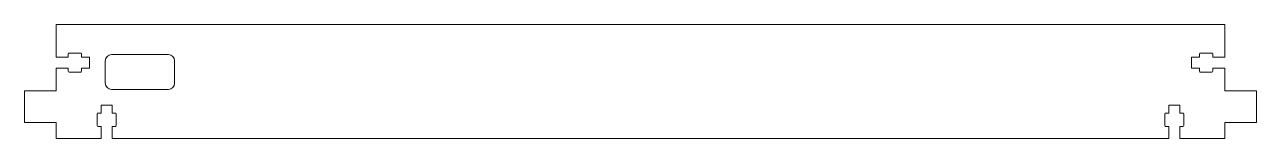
# Model space of a CAD drawing. Header units: millimetres. Extents: x -195 to 195, y -18 to 18.
import ezdxf

# ---------------------------------------------------------------- set-up
doc = ezdxf.new("R2010")
doc.units = ezdxf.units.MM

msp = doc.modelspace()

# ---------------------------------------------------------------- linework, layer by layer
at = {"color": 7, "linetype": 'Continuous', "lineweight": 15}
for p, q in [((-185, 18), (185, 18)), ((-185, 7.75), (-185, 18)), ((185, 7.75), (185, 18)), ((-181.2, 7.75), (-181.2, 8.75)), ((-180.95, 9), (-177.25, 9)), ((-177, 8.75), (-177, 7.75)), ((-149.5, 8.5), (-167.5, 8.5)), ((177, 8.75), (177, 7.75)), ((180.95, 9), (177.25, 9)), ((181.2, 7.75), (181.2, 8.75)), ((-185, 7.75), (-181.2, 7.75)), ((-181.2, 4.25), (-185, 4.25)), ((-185, -3), (-185, 4.25)), ((-181.2, 3.25), (-181.2, 4.25)), ((-177, 7.75), (-174.5, 7.75)), ((-174.5, 4.25), (-177, 4.25)), ((-177, 4.25), (-177, 3.25)), ((-174.5, 7.75), (-174.5, 4.25)), ((-169.5, 6.5), (-169.5, -0.5)), ((-147.5, -0.5), (-147.5, 6.5)), ((174.5, 7.75), (174.5, 4.25)), ((177, 7.75), (174.5, 7.75)), ((174.5, 4.25), (177, 4.25)), ((177, 4.25), (177, 3.25)), ((185, 7.75), (181.2, 7.75)), ((181.2, 4.25), (185, 4.25)), ((181.2, 3.25), (181.2, 4.25)), ((185, -3), (185, 4.25)), ((-177.25, 3), (-180.95, 3)), ((177.25, 3), (180.95, 3)), ((-195, -3), (-185, -3)), ((-195, -13), (-195, -3)), ((-167.5, -2.5), (-149.5, -2.5)), ((195, -3), (185, -3)), ((195, -13), (195, -3)), ((-170.75, -10), (-170.75, -7.5)), ((-170.75, -7.5), (-167.25, -7.5)), ((-167.25, -7.5), (-167.25, -10)), ((167.25, -7.5), (167.25, -10)), ((170.75, -7.5), (167.25, -7.5)), ((170.75, -10), (170.75, -7.5)), ((-172, -13.95), (-172, -10.25)), ((-171.75, -10), (-170.75, -10)), ((-167.25, -10), (-166.25, -10)), ((-166, -10.25), (-166, -13.95)), ((166, -10.25), (166, -13.95)), ((167.25, -10), (166.25, -10)), ((171.75, -10), (170.75, -10)), ((172, -13.95), (172, -10.25)), ((-185, -13), (-195, -13)), ((-185, -18), (-185, -13)), ((-170.75, -14.2), (-171.75, -14.2)), ((-170.75, -18), (-170.75, -14.2)), ((-166.25, -14.2), (-167.25, -14.2)), ((-167.25, -14.2), (-167.25, -18)), ((166.25, -14.2), (167.25, -14.2)), ((167.25, -14.2), (167.25, -18)), ((170.75, -14.2), (171.75, -14.2)), ((170.75, -18), (170.75, -14.2)), ((185, -18), (185, -13)), ((185, -13), (195, -13)), ((-185, -18), (-170.75, -18)), ((-167.25, -18), (167.25, -18)), ((170.75, -18), (185, -18))]:
    msp.add_line(p, q, dxfattribs=at)
for centre, radius, start, end in [((-180.95, 8.75), 0.25, 90, 180), ((-177.25, 8.75), 0.25, 0, 90), ((-167.5, 6.5), 2, 90, 180), ((-149.5, 6.5), 2, 0, 90), ((177.25, 8.75), 0.25, 90, 180), ((180.95, 8.75), 0.25, 0, 90), ((-180.95, 3.25), 0.25, 180, 270), ((-177.25, 3.25), 0.25, 270, 0), ((177.25, 3.25), 0.25, 180, 270), ((180.95, 3.25), 0.25, 270, 0), ((-167.5, -0.5), 2, 180, 270), ((-149.5, -0.5), 2, 270, 0), ((-171.75, -10.25), 0.25, 90, 180), ((-166.25, -10.25), 0.25, 0, 90), ((166.25, -10.25), 0.25, 90, 180), ((171.75, -10.25), 0.25, 0, 90), ((-171.75, -13.95), 0.25, 180, 270), ((-166.25, -13.95), 0.25, 270, 0), ((166.25, -13.95), 0.25, 180, 270), ((171.75, -13.95), 0.25, 270, 0)]:
    msp.add_arc(centre, radius, start, end, dxfattribs=at)

doc.saveas('drawing.dxf')
